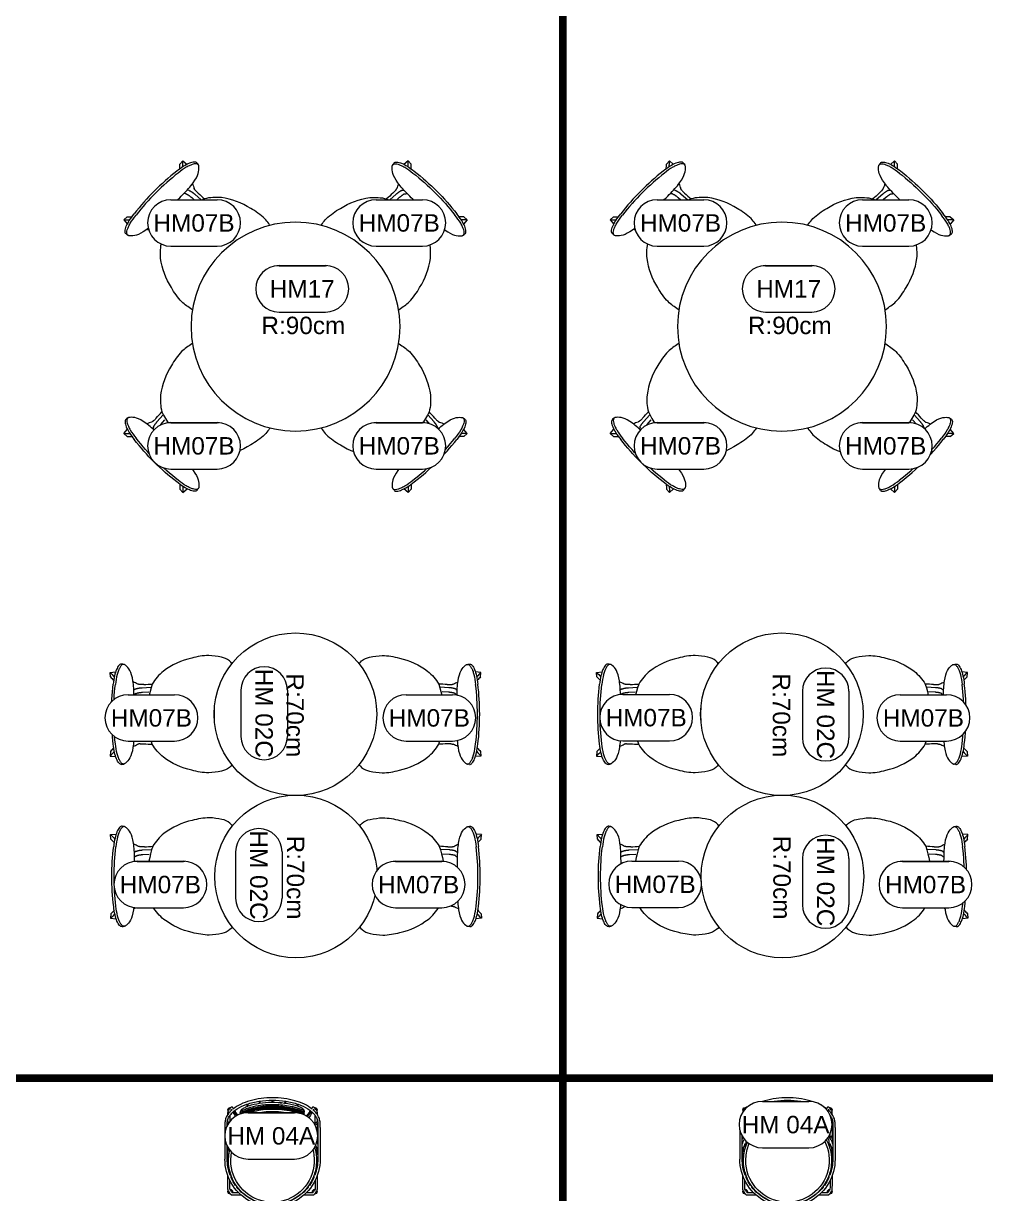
# Model space of a CAD drawing. Header units: millimetres. Extents: x 29001 to 40804, y -8833 to -5892.
# Drawn here: x 29853 to 30267, y -8087 to -7583 of the extents above; entities that cross this region are included whole.
import ezdxf
from ezdxf.enums import TextEntityAlignment as Align

# ---------------------------------------------------------------- set-up
doc = ezdxf.new("R2010")
doc.units = ezdxf.units.MM
doc.linetypes.add('DASHDOT2', pattern=[0.5, 0.25, -0.125, 0, -0.125])
doc.layers.get('0').update_dxf_attribs({"lineweight": 0})
for name, color, linetype, lineweight in [('wipeout', 254, 'Continuous', 0), ('xxx_Auto_Kaplama_Mermer Tarama', 45, 'Continuous', 0), ('xxx_Auto_SIGN_GENERAL', 51, 'Continuous', 0), ('xxx_Auto_Tefris_Tefris', 32, 'Continuous', 0), ('xxx_Auto_Yardimci_Isaret Genel', 51, 'Continuous', 0)]:
    doc.layers.add(name, color=color, linetype=linetype, lineweight=lineweight)
doc.styles.add('AUTOBAN', font='')
doc.styles.get("Standard").update_dxf_attribs({"font": 'arial.ttf'})
doc.styles.get('AUTOBAN').set_extended_font_data('Helvetica Normal Tr')

# ---------------------------------------------------------------- blocks, each defined once
blk = doc.blocks.new('THC PLAN')
at = {"linetype": 'Continuous'}
blk.add_wipeout([(1592.84, -948.22), (1593.27, -911.48), (1597.33, -907.91), (1608.94, -904.92), (1618.54, -904.84), (1628.14, -907.26), (1634.76, -910.81), (1635.32, -948.21), (1631.21, -948.78), (1626.45, -950.79), (1620.72, -953.05), (1612.25, -953.37), (1605.07, -952), (1598.78, -948.45)], dxfattribs=at).translate(0, 0, 41.86).dxf.layer = 'wipeout'
for p, q in [((1608.45, -908.12), (1608.24, -907.14)), ((1608.74, -907.06), (1608.95, -908.05)), ((1613.88, -907.71), (1613.88, -906.67)), ((1614.38, -906.67), (1614.38, -907.72)), ((1619.31, -908.07), (1619.52, -907.06)), ((1620.02, -907.14), (1619.8, -908.14)), ((1601.41, -916.6), (1597.36, -911.59)), ((1597.74, -911.27), (1601.84, -916.33)), ((1603.32, -909.32), (1602.99, -908.48)), ((1603.46, -908.31), (1603.78, -909.14)), ((1624.43, -909.27), (1624.8, -908.31)), ((1625.27, -908.48), (1624.9, -909.43)), ((1626.42, -916.33), (1630.52, -911.27)), ((1630.91, -911.59), (1626.85, -916.6)), ((1598.24, -919.78), (1594.64, -916.39)), ((1594.71, -915.76), (1598.64, -919.47)), ((1601.91, -916.95), (1601.91, -918.09)), ((1624.58, -916.77), (1624.58, -916.77)), ((1626.35, -918.09), (1626.35, -916.95)), ((1629.63, -919.47), (1633.56, -915.76)), ((1633.62, -916.39), (1630.02, -919.78)), ((1593.63, -918.47), (1593.63, -932.04)), ((1594.63, -921.55), (1596.25, -923.25)), ((1595.86, -923.57), (1594.63, -922.27)), ((1598.24, -922.22), (1598.24, -920.84)), ((1598.74, -920.17), (1598.74, -921.49)), ((1601.41, -918.52), (1601.41, -917.37)), ((1626.85, -917.37), (1626.85, -918.52)), ((1629.52, -921.49), (1629.52, -920.17)), ((1630.02, -920.84), (1630.02, -922.22)), ((1632.01, -923.25), (1633.63, -921.55)), ((1633.63, -922.27), (1632.4, -923.57)), ((1634.63, -918.47), (1634.63, -932.15)), ((1594.63, -926.8), (1594.85, -927.56)), ((1595.86, -927.42), (1595.86, -925.33)), ((1596.36, -924.11), (1596.36, -925.91)), ((1631.9, -925.91), (1631.9, -924.11)), ((1632.4, -925.33), (1632.4, -927.42)), ((1633.41, -927.56), (1633.63, -926.8)), ((1595.86, -938.96), (1595.86, -937.86)), ((1596.36, -939.36), (1596.36, -940.18)), ((1631.9, -940.18), (1631.9, -939.37)), ((1632.4, -937.86), (1632.4, -938.96)), ((1598.24, -943.45), (1598.24, -943.06)), ((1598.74, -943.78), (1598.74, -944.12)), ((1601.41, -946.92), (1601.41, -946.75)), ((1601.91, -947.19), (1601.91, -947.34)), ((1626.35, -947.34), (1626.35, -947.19)), ((1626.85, -946.75), (1626.85, -946.92)), ((1629.52, -944.12), (1629.52, -943.78)), ((1630.02, -943.06), (1630.02, -943.45)), ((1605.2, -949.48), (1605.2, -949.41)), ((1605.7, -949.67), (1605.7, -949.73)), ((1609.43, -951.07), (1609.43, -951.05)), ((1609.93, -951.17), (1609.93, -951.19)), ((1614.38, -951.64), (1614.38, -951.64)), ((1618.33, -951.19), (1618.33, -951.17)), ((1618.83, -951.05), (1618.83, -951.07)), ((1622.56, -949.73), (1622.56, -949.67)), ((1623.06, -949.41), (1623.06, -949.48))]:
    blk.add_line(p, q)
for centre, radius, start, end in [((1595.91, -910.88), 1, 90.2693, 208.0879), ((1595.9, -910.88), 0.9, 85.2765, 203.3664), ((1595.91, -910.86), 0.978, 80.4544, 90.5627), ((1564.68, -929.7), 36.95, 30.447, 31.4039), ((1600.57, -914.16), 5.21, 141.4282, 145.6715), ((297068.66, 175160.92), 343955.08, 210.7908923, 210.7919123), ((-260.29, -2019.91), 2163.75, 30.80378, 30.82388), ((1116.15, -1004.87), 493.16, 10.8161, 10.8849), ((1614.2, -948.19), 40.47, 94.8315, 95.6642), ((149344.79, -88940.49), 171954.48, 149.2075374, 149.2095778), ((3451.31, -1997.69), 2120.39, 149.17602, 149.19653), ((1663.58, -929.7), 36.94, 148.596, 149.5531), ((1627.65, -914.2), 5.27, 34.3541, 38.5485), ((1632.35, -910.86), 0.978, 89.4373, 99.5464), ((1632.36, -910.88), 0.9, 336.3666, 94.7195), ((1632.36, -910.88), 1, 331.8971, 89.7497), ((-174535.59, 977.81), 176140.55, 359.3821298, 359.3837966), ((-84176.07, 5.7), 85775.8, 359.3844292, 359.3847095), ((1614.13, -932.64), 19, 122.793, 0.0008), ((-46923.15, -394.15), 48521.73, 359.382869, 359.387008), ((1614.13, -932.64), 18, 117.59, 0.0008), ((1614.02, -932.03), 20.34, 129.2367, 140.661), ((18363.75, 9073.41), 19513.8, 210.787593, 210.792986), ((1600.81, -917.19), 0.488, 118.4283, 144.886), ((1600.74, -912.29), 0.197, 190.729, 239.4928), ((1569.61, -954.34), 52.12, 53.462, 53.476), ((1600.86, -912.87), 0.2, 190.7761, 223.5898), ((1600.85, -912.88), 0.195, 223.4279, 239.6177), ((1114.71, -1005.15), 494.62, 10.6325, 10.7011), ((1601.7, -913.75), 0.866, 189.3738, 279.2988), ((1569.48, -955.03), 51.51, 48.1472, 51.9769), ((1614.19, -932.24), 20.61, 125.0952, 127.857), ((1614.19, -932.24), 19.61, 124.3323, 128.778), ((1614.16, -932.7), 19.07, 122.7793, 129.9888), ((1604.38, -916.07), 0.807, 227.9853, 276.9377), ((1614.44, -962.53), 46.36, 81.6537, 86.4291), ((1614.13, -932.64), 18, 0.0079, 60.5484), ((1623.87, -916.4), 0.733, 260.9271, 310.9473), ((1646.83, -943.52), 34.8, 124.6874, 130.2411), ((1614.13, -932.64), 19, 0.0079, 56.645), ((1614.08, -932.23), 19.6, 51.2236, 55.021), ((1614.07, -932.24), 20.61, 52.1425, 54.1372), ((1614.25, -932.03), 20.33, 39.3378, 50.7645), ((-13877.25, 8324.46), 18049.53, 329.204559, 329.210392), ((1884.95, -986.93), 267.55, 164.1343, 164.2614), ((1627.51, -913.35), 0.198, 297.5581, 312.6002), ((1627.5, -913.35), 0.209, 312.4896, 342.9657), ((1887.01, -987.52), 269.69, 164.0082, 164.0495), ((1627.67, -912.78), 0.203, 296.7937, 344.0611), ((1648.5, -945.32), 38.43, 122.6419, 122.6613), ((1889.25, -988.16), 272.02, 163.7985, 163.9236), ((50151.07, -394.15), 48521.39, 180.612992, 180.617131), ((87404.05, 5.7), 85775.52, 180.6152905, 180.6155707), ((177763.61, 977.8), 176140.31, 180.6162034, 180.6178702), ((-412725.86, 3543.07), 414345.63, 359.3824647, 359.3831882), ((1614.25, -932.22), 20.63, 142.0473, 152.9751), ((1614.22, -932.2), 19.6, 144.5757, 155.6342), ((1614.23, -932.71), 19.13, 144.0882, 146.7268), ((1614.03, -932.05), 19.36, 130.6829, 142.1514), ((1614.23, -932.05), 19.36, 37.8462, 49.3143), ((1614.03, -932.7), 19.11, 33.256, 35.8973), ((1614.06, -932.2), 19.59, 24.3634, 35.4291), ((1614.01, -932.22), 20.64, 27.0261, 37.9514), ((415951.98, 3543.04), 414343.49, 180.6168118, 180.6175353), ((1613.96, -932.08), 20.31, 154.4617, 162.0598), ((1614.2, -932.16), 19.57, 159.5687, 178.2071), ((349183.86, -4670.25), 347609.36, 179.3822299, 179.3827779), ((1595.22, -925.69), 0.547, 141.6908, 178.2924), ((1614.15, -932.63), 19.02, 159.3031, 164.1022), ((1614.07, -932.16), 19.56, 0.343, 20.4337), ((1614.31, -932.08), 20.3, 17.9379, 25.5392), ((1633.04, -925.69), 0.547, 1.7075, 38.3186), ((-345954.87, -4670.24), 347608.63, 0.6172221, 0.6177701), ((1614.13, -932.15), 20.5, 179.7042, 0.2959), ((1614.19, -932.13), 19.56, 180.031, 200.4327), ((1614.09, -932.64), 19.04, 0.0133, 15.9291), ((1614.07, -932.13), 19.56, 339.5661, 359.9696), ((1614.1, -932.63), 19.03, 339.278, 359.9877), ((4065.95, -924.18), 2470.22, 180.397, 180.4842), ((1614.19, -932.6), 19.07, 200.7714, 215.8967), ((1614.21, -932.09), 19.59, 204.3627, 215.4282), ((1614.05, -932.09), 19.59, 324.5737, 335.6366), ((-889.11, -923.77), 2521.64, 359.51618, 359.6016), ((1632.98, -938.83), 0.515, 328.5381, 348.5813), ((1595.9, -946.08), 0.999, 180.1266, 275.5049), ((1595.9, -946.08), 0.899, 156.6331, 270.4107), ((1604.7, -940.18), 10.1, 208.4626, 218.5795), ((1595.9, -946.08), 1, 355.3101, 92.3742), ((1595.9, -946.08), 0.899, 349.4504, 89.1333), ((1598.82, -5280.97), 4334.49, 89.99144, 90.02914), ((1595.93, -946.09), 0.869, 338.6947, 349.6935), ((1595.92, -946.09), 0.974, 336.4929, 349.6812), ((1595.95, -946.08), 0.946, 349.3656, 355.317), ((1614.03, -932.25), 19.35, 217.8474, 229.3188), ((1600.71, -946.98), 0.499, 236.2994, 259.2635), ((1614.19, -932.55), 19.1, 230.0016, 241.9381), ((1614.2, -932.04), 19.63, 231.2306, 242.7134), ((1614.08, -932.55), 19.1, 296.3579, 309.977), ((1614.06, -932.04), 19.63, 297.2867, 308.7696), ((1614.12, -932.64), 19.01, 312.0405, 326.7493), ((1614.24, -932.25), 19.35, 310.6809, 322.1522), ((1629.44, -5280.93), 4334.46, 89.97086, 90.00856), ((1632.36, -946.08), 1, 87.6256, 184.6899), ((1632.31, -946.08), 0.946, 184.683, 190.6344), ((1632.34, -946.09), 0.975, 190.3184, 203.5021), ((1632.36, -946.08), 0.899, 90.8663, 190.5496), ((1623.37, -940.04), 10.34, 321.4895, 331.2152), ((1632.33, -946.09), 0.869, 190.3065, 201.3053), ((1632.36, -946.08), 0.999, 264.5046, 359.8638), ((1632.36, -946.08), 0.899, 268.6642, 23.372), ((1632.39, -946.07), 0.976, 359.5151, 27.8367), ((1614.15, -932.58), 19.06, 243.7062, 265.5193), ((1614.09, -932.25), 19.38, 244.3599, 256.088), ((1614.15, -932.06), 19.59, 257.567, 265.6333), ((1614.13, -932.27), 19.38, 270.7456, 272.5678), ((1614.12, -932.07), 19.58, 272.6119, 282.4335), ((1614.11, -932.55), 19.09, 277.8507, 284.309), ((1614.17, -932.26), 19.38, 283.91, 295.6403)]:
    blk.add_arc(centre, radius, start, end)
for points, knots in [([(1633.63, -932.15), (1633.63, -928.56), (1633.63, -923.88), (1633.63, -918.7), (1633.63, -916.97), (1633.61, -915.77), (1633.26, -914.51), (1632.34, -912.98), (1631, -911.6), (1628.69, -909.89), (1624.97, -908.2), (1619.8, -906.95), (1614.12, -906.53), (1608.48, -906.95), (1603.31, -908.19), (1599.58, -909.89), (1597.25, -911.6), (1595.91, -913), (1594.99, -914.52), (1594.66, -915.78), (1594.63, -916.95), (1594.63, -918.63), (1594.63, -921.61), (1594.63, -926.3), (1594.63, -929.94), (1594.63, -932.15)], [0, 0, 0, 0, 10.76451, 14.024069, 15.555245, 15.941019, 17.620949, 19.411439, 21.291586, 23.347652, 28.009803, 33.466332, 39.246754, 45.02672, 50.416088, 55.123917, 57.239292, 59.076888, 60.892815, 62.543481, 62.92004, 64.407062, 67.565743, 71.876191, 78.483634, 78.483634, 78.483634, 78.483634]), ([(1597.08, -910.51), (1598.11, -909.7), (1600.5, -908.28), (1604.62, -906.79), (1609.26, -905.87), (1614.15, -905.57), (1619.06, -905.88), (1623.7, -906.8), (1627.81, -908.3), (1630.18, -909.72), (1631.18, -910.51)], [0, 0, 0, 0, 3.921864, 8.309993, 13.091815, 18.083368, 22.974007, 27.823927, 32.224374, 36.05482, 36.05482, 36.05482, 36.05482]), ([(1593.63, -918.47), (1593.64, -917.81), (1593.61, -916.97), (1593.68, -915.56), (1594.07, -914.15), (1595.1, -912.36), (1596.16, -911.3), (1596.75, -910.79)], [0, 0, 0, 0, 1.986445, 2.527254, 4.232645, 6.326212, 8.682617, 8.682617, 8.682617, 8.682617]), ([(1594.81, -912.94), (1594.81, -912.65), (1594.82, -912.32), (1594.82, -911.87), (1594.96, -911.42), (1595.34, -910.77), (1595.82, -910.12), (1596.28, -909.69), (1596.71, -909.62), (1596.98, -909.79), (1597.14, -910.05), (1597.24, -910.22), (1597.31, -910.34)], [0, 0, 0, 0, 0.880915, 0.993849, 1.346591, 2.269542, 3.256294, 3.760106, 4.149937, 4.470063, 4.670286, 5.067906, 5.067906, 5.067906, 5.067906]), ([(1600.42, -911.64), (1600.41, -911.53), (1600.42, -911.3), (1600.58, -910.84), (1601.09, -910.3), (1602.06, -909.76), (1602.84, -909.45), (1603.31, -909.29)], [0, 0, 0, 0, 0.338025, 0.68305, 1.454174, 2.518494, 3.984482, 3.984482, 3.984482, 3.984482]), ([(1628.03, -912.26), (1628.06, -912.17), (1628, -911.96), (1627.76, -911.68), (1627.37, -911.36), (1626.56, -910.87), (1625.22, -910.28), (1622.71, -909.45), (1619.97, -908.89), (1617.13, -908.57), (1614.75, -908.46), (1610.9, -908.53), (1607.33, -908.98), (1604.5, -909.66), (1603.23, -910.04), (1602.2, -910.4), (1601.29, -910.84), (1600.81, -911.14), (1600.5, -911.44), (1600.42, -911.66), (1600.44, -911.75)], [0, 0, 0, 0, 0.278376, 0.622174, 1.101377, 1.776557, 3.467846, 5.471554, 9.70769, 11.850074, 14.034591, 16.85395, 23.401701, 24.800898, 25.582134, 27.367063, 28.053406, 28.640071, 29.045823, 29.318055, 29.318055, 29.318055, 29.318055]), ([(1627.86, -912.83), (1627.89, -912.74), (1627.84, -912.53), (1627.6, -912.25), (1627.22, -911.94), (1626.42, -911.45), (1625.11, -910.86), (1622.65, -910.04), (1619.24, -909.34), (1615.52, -909.04), (1610.96, -909.13), (1607.51, -909.54), (1604.63, -910.24), (1603.35, -910.61), (1602.21, -911.02), (1601.33, -911.46), (1600.89, -911.75), (1600.61, -912.02), (1600.53, -912.24), (1600.55, -912.33)], [0, 0, 0, 0, 0.277702, 0.618512, 1.091914, 1.757706, 3.423591, 5.396429, 9.506247, 13.871508, 16.559288, 23.186824, 24.264895, 25.436055, 27.176987, 27.899431, 28.370671, 28.773552, 29.045239, 29.045239, 29.045239, 29.045239]), ([(1627.76, -913.21), (1627.78, -913.12), (1627.73, -912.91), (1627.49, -912.63), (1627.12, -912.32), (1626.33, -911.83), (1625.03, -911.25), (1622.6, -910.44), (1619.21, -909.73), (1615.51, -909.43), (1610.97, -909.52), (1607.54, -909.94), (1604.67, -910.63), (1603.4, -911), (1602.27, -911.41), (1601.4, -911.85), (1600.96, -912.14), (1600.69, -912.41), (1600.6, -912.63), (1600.62, -912.72)], [0, 0, 0, 0, 0.276857, 0.615332, 1.083989, 1.743361, 3.392434, 5.344886, 9.417286, 13.762083, 16.446861, 23.042581, 24.113255, 25.276096, 27.004477, 27.721281, 28.188925, 28.589676, 28.860721, 28.860721, 28.860721, 28.860721]), ([(1600.61, -912.61), (1600.62, -912.51), (1600.7, -912.29), (1600.98, -912), (1601.41, -911.7), (1602.26, -911.26), (1603.66, -910.73), (1606.94, -909.86), (1610.8, -909.36), (1614.59, -909.27), (1617.1, -909.39), (1619.47, -909.65), (1621.63, -910.06), (1623.56, -910.59), (1625.09, -911.11), (1626.36, -911.69), (1627.12, -912.18), (1627.5, -912.49), (1627.73, -912.81), (1627.78, -913.03), (1627.77, -913.12)], [0, 0, 0, 0, 0.299857, 0.688409, 1.212511, 1.856299, 3.561617, 5.708866, 12.030256, 15.183819, 17.082644, 19.555489, 22.346767, 23.656596, 25.571171, 27.191727, 27.809975, 28.30105, 28.668251, 28.958914, 28.958914, 28.958914, 28.958914]), ([(1627.7, -913.4), (1627.73, -913.31), (1627.67, -913.1), (1627.44, -912.82), (1627.07, -912.51), (1626.28, -912.03), (1624.99, -911.44), (1622.58, -910.63), (1619.2, -909.93), (1615.51, -909.63), (1610.98, -909.72), (1607.55, -910.13), (1604.69, -910.83), (1603.43, -911.19), (1602.3, -911.61), (1601.44, -912.04), (1601, -912.34), (1600.72, -912.6), (1600.64, -912.82), (1600.66, -912.91)], [0, 0, 0, 0, 0.276638, 0.614131, 1.080881, 1.737163, 3.377868, 5.320178, 9.373954, 13.708549, 16.391827, 22.971683, 24.038674, 25.197375, 26.919507, 27.633832, 28.100026, 28.499849, 28.770724, 28.770724, 28.770724, 28.770724]), ([(1627.59, -913.79), (1627.62, -913.69), (1627.57, -913.49), (1627.34, -913.21), (1626.96, -912.9), (1626.19, -912.41), (1624.91, -911.83), (1622.52, -911.02), (1619.17, -910.33), (1615.5, -910.03), (1610.99, -910.12), (1607.57, -910.53), (1604.73, -911.22), (1603.48, -911.59), (1602.36, -912), (1601.5, -912.43), (1601.07, -912.73), (1600.79, -912.99), (1600.71, -913.21), (1600.73, -913.3)], [0, 0, 0, 0, 0.276621, 0.612525, 1.076377, 1.726712, 3.35076, 5.272889, 9.289591, 13.603837, 16.284117, 22.83233, 23.891984, 25.042448, 26.752132, 27.462175, 27.926158, 28.324409, 28.59525, 28.59525, 28.59525, 28.59525]), ([(1600.72, -913.2), (1600.73, -913.1), (1600.8, -912.88), (1601.07, -912.59), (1601.5, -912.29), (1602.36, -911.84), (1603.75, -911.32), (1606.44, -910.6), (1610.22, -910.01), (1614.8, -909.81), (1619.22, -910.15), (1622.61, -910.88), (1625, -911.69), (1626.23, -912.27), (1626.97, -912.75), (1627.34, -913.07), (1627.57, -913.38), (1627.62, -913.6), (1627.61, -913.7)], [0, 0, 0, 0, 0.298109, 0.672222, 1.181866, 1.847501, 3.58322, 5.631914, 10.203243, 15.02391, 19.387936, 23.475016, 25.395043, 26.937474, 27.549506, 28.042589, 28.40077, 28.694057, 28.694057, 28.694057, 28.694057]), ([(1600.84, -913.89), (1600.82, -913.79), (1600.9, -913.59), (1601.16, -913.33), (1601.56, -913.04), (1602.39, -912.61), (1603.79, -912.08), (1606.47, -911.36), (1610.26, -910.77), (1614.78, -910.57), (1619.11, -910.91), (1622.4, -911.61), (1624.74, -912.39), (1625.96, -912.95), (1626.75, -913.43), (1627.14, -913.74), (1627.4, -914.05), (1627.46, -914.27), (1627.43, -914.36)], [0, 0, 0, 0, 0.278877, 0.621533, 1.095914, 1.760487, 3.415037, 5.578987, 10.091194, 14.876802, 19.142059, 23.109684, 24.91948, 26.554393, 27.129029, 27.676229, 28.060521, 28.328174, 28.328174, 28.328174, 28.328174]), ([(1601.84, -914.6), (1601.82, -914.51), (1601.9, -914.33), (1602.14, -914.09), (1602.51, -913.83), (1603.28, -913.43), (1604.57, -912.96), (1607.05, -912.31), (1610.53, -911.78), (1614.71, -911.6), (1618.72, -911.89), (1621.76, -912.52), (1623.93, -913.22), (1625.2, -913.79), (1626.02, -914.3), (1626.38, -914.72), (1626.43, -914.92), (1626.41, -915)], [0, 0, 0, 0, 0.259541, 0.576073, 1.010427, 1.622498, 3.14659, 5.139082, 9.305189, 13.701852, 17.654608, 21.343981, 22.998248, 24.493832, 25.517481, 25.87179, 26.120974, 26.120974, 26.120974, 26.120974]), ([(1603.78, -909.14), (1604.58, -908.89), (1606.28, -908.46), (1609.88, -907.87), (1614.41, -907.58), (1619.64, -907.99), (1622.9, -908.75), (1624.43, -909.27)], [0, 0, 0, 0, 2.511515, 5.247937, 10.953451, 16.085332, 20.943932, 20.943932, 20.943932, 20.943932]), ([(1624.9, -909.43), (1625.17, -909.54), (1625.68, -909.74), (1626.56, -910.16), (1627.39, -910.65), (1628.03, -911.37), (1628.11, -911.93), (1628.05, -912.17)], [0, 0, 0, 0, 0.854425, 1.667052, 2.902407, 3.750177, 4.494991, 4.494991, 4.494991, 4.494991]), ([(1630.95, -910.34), (1631.02, -910.22), (1631.12, -910.05), (1631.28, -909.79), (1631.56, -909.62), (1631.98, -909.69), (1632.44, -910.12), (1632.91, -910.76), (1633.3, -911.42), (1633.44, -911.87), (1633.45, -912.32), (1633.45, -912.65), (1633.45, -912.94)], [0, 0, 0, 0, 0.397513, 0.599592, 0.923848, 1.307284, 1.812926, 2.777218, 3.722785, 4.073147, 4.186061, 5.067708, 5.067708, 5.067708, 5.067708]), ([(1631.51, -910.79), (1631.81, -911.04), (1632.36, -911.56), (1633.34, -912.68), (1634.19, -914.12), (1634.58, -915.55), (1634.65, -916.97), (1634.62, -917.81), (1634.63, -918.47)], [0, 0, 0, 0, 1.165515, 2.298684, 4.425887, 6.153316, 6.688381, 8.682163, 8.682163, 8.682163, 8.682163]), ([(1626.41, -915), (1625.97, -915.32), (1625.33, -915.81), (1624.51, -916.47), (1624.07, -916.85), (1623.82, -917.06), (1623.77, -917.11), (1623.75, -917.11), (1623.73, -917.11), (1623.7, -917.1), (1623.3, -917.02), (1622.73, -916.91), (1622.01, -916.79), (1621.33, -916.68), (1620.45, -916.56), (1618.84, -916.36), (1617, -916.22), (1612.19, -916.09), (1608.12, -916.35), (1604.64, -916.84), (1604.47, -916.86), (1604.37, -916.78), (1603.9, -916.34), (1603.27, -915.79), (1602.48, -915.12), (1602.09, -914.8), (1601.84, -914.6)], [0, 0, 0, 0, 1.638122, 2.407606, 3.164681, 3.377744, 3.380052, 3.389163, 3.423595, 3.452493, 3.460983, 4.66918, 5.166854, 5.667294, 6.73481, 7.820974, 10.55463, 12.251255, 22.267831, 22.760393, 22.783016, 22.786224, 23.134341, 24.725115, 25.26913, 26.243946, 26.243946, 26.243946, 26.243946]), ([(1626.41, -915), (1626.47, -915.02), (1626.57, -915.03), (1626.79, -915.02), (1627.16, -914.87), (1627.37, -914.58), (1627.43, -914.36)], [0, 0, 0, 0, 0.167666, 0.321649, 0.644728, 1.334715, 1.334715, 1.334715, 1.334715]), ([(1596.5, -947.47), (1596.39, -947.45), (1596.22, -947.34), (1596, -947.09), (1595.62, -946.6), (1595.25, -946.03), (1594.94, -945.49), (1594.82, -945.21), (1594.82, -944.88), (1594.8, -942.8), (1594.79, -940.79), (1594.77, -938.93)], [0, 0, 0, 0, 0.34068, 0.599078, 0.989648, 2.195656, 2.619669, 2.869219, 3.117296, 3.578898, 9.1396, 9.1396, 9.1396, 9.1396]), ([(1633.49, -938.93), (1633.48, -940.94), (1633.46, -943.01), (1633.45, -945.09), (1633.43, -945.26), (1633.32, -945.49), (1633.01, -946.03), (1632.64, -946.6), (1632.26, -947.09), (1632.05, -947.34), (1631.87, -947.45), (1631.76, -947.47)], [0, 0, 0, 0, 6.022079, 6.190929, 6.26967, 6.514877, 6.943839, 8.152033, 8.537297, 8.799681, 9.139602, 9.139602, 9.139602, 9.139602]), ([(1600.52, -947.48), (1599.22, -947.48), (1597.88, -947.48), (1596.54, -947.48), (1596.5, -947.47)], [0, 0, 0, 0, 3.901896, 4.019045, 4.019045, 4.019045, 4.019045]), ([(1631.76, -947.47), (1631.72, -947.48), (1630.38, -947.48), (1629.04, -947.48), (1627.74, -947.48)], [0, 0, 0, 0, 0.118356, 4.019062, 4.019062, 4.019062, 4.019062])]:
    blk.add_open_spline(points, degree=3, knots=knots)
blk = doc.blocks.new('wıng 01')
blk.add_wipeout([(-40.12, 0.99), (-40.12, 1.98), (-40.01, 6.69), (-39.78, 11.39), (-38.74, 17.8), (-36.81, 21.6), (-33.94, 23.97), (-29.41, 25.03), (-25.94, 25.27), (-22.96, 24.94), (-19.31, 24.16), (-12.23, 21.67), (-8.87, 19.74), (-5.37, 16.93), (-3.75, 15.06), (-2.36, 12.98), (3.88, 12.96), (4.9, 13.44), (5.91, 13.94), (6.28, 15.95), (7.03, 18.21), (8.45, 20.42), (9.89, 21.46), (11.17, 21.6), (12.13, 20.92), (13.47, 18.18), (15.84, 18.01), (15.69, 16.05), (14.29, 14.58), (14.51, 12.92), (14.89, 9.22), (15.1, 6.35), (15.21, 4.05), (15.28, -0.11), (15.25, -3), (15.15, -5.39), (14.85, -9.7), (14.51, -12.92), (14.29, -14.58), (15.69, -16.05), (15.84, -18.01), (13.47, -18.18), (13.24, -18.84), (12.84, -19.76), (12.33, -20.65), (11.63, -21.39), (11.11, -21.61), (9.89, -21.46), (8.34, -20.3), (7.45, -19.05), (6.93, -17.97), (6.36, -16.24), (6.1, -15.09), (5.91, -13.94), (4.2, -13.11), (3.4, -12.83), (2.39, -12.76), (-2.36, -12.98), (-2.66, -13.47), (-4.14, -15.54), (-6.34, -17.84), (-10.22, -20.56), (-12.7, -21.88), (-18.09, -23.84), (-25.91, -25.25), (-32.12, -24.56), (-33.94, -23.95), (-37.24, -21.01), (-38.18, -19.36), (-38.82, -17.46), (-39.42, -14.6), (-39.84, -10.45), (-40.12, -1.96), (-40.12, 0.99), (-40.11, 2.9), (-40.01, 6.69), (-39.96, 8.09), (-39.91, 9.17), (-39.91, 9.17), (-39.84, 10.46)]).dxf.layer = 'wipeout'
at = {"layer": 'xxx_Auto_Tefris_Tefris'}
for p, q in [((15.84, 18.01), (13.47, 18.18)), ((15.69, 16.05), (15.84, 18.01)), ((2.04, 11.42), (-1.68, 11.68)), ((1.9, 9.45), (-0.84, 9.65)), ((1.9, -9.45), (-0.84, -9.65)), ((2.04, -11.42), (-1.68, -11.68)), ((15.84, -18.01), (13.47, -18.18)), ((15.69, -16.05), (15.84, -18.01))]:
    blk.add_line(p, q, dxfattribs=at)
at = {"layer": 'xxx_Auto_Tefris_Tefris', "flags": 128}
for points in [[(-40.13, 0), (-40.12, 1.98, -0.01371), (-39.78, 11.39, -0.049344), (-38.74, 17.8, -0.150356), (-35.54, 22.91, -0.130615), (-32.12, 24.58, -0.0306), (-26.68, 25.31, -0.055771), (-19.31, 24.16, -0.107535), (-7.11, 18.5, -0.093156), (-2.36, 12.98, -0.080348), (0, 0.01, -0.080348)], [(-40.13, 0.02), (-40.12, -1.96, 0.01371), (-39.78, -11.38, 0.049344), (-38.74, -17.78, 0.150356), (-35.54, -22.9, 0.130615), (-32.12, -24.56, 0.0306), (-26.68, -25.29, 0.055771), (-19.31, -24.14, 0.107535), (-7.11, -18.48, 0.093156), (-2.36, -12.97, 0.080348), (0, 0.01, 0.080348)]]:
    blk.add_lwpolyline(points, format="xyb", dxfattribs=at)
at = {"layer": 'xxx_Auto_Tefris_Tefris'}
for centre, radius, start, end in [((32.44, 0.66), 24.02, 133.7252, 140.0659), ((32.94, -1.94), 24.92, 133.7931, 138.4714), ((2.09, 26.27), 13.52, 266.6877, 273.0463), ((-29.21, 84.05), 78.41, 294.9616, 296.6092), ((-90.37, 0.12), 104.69, 359.9361, 6.9687), ((-90.84, 0.11), 106.13, 359.9391, 6.9294), ((-90.37, -0.12), 104.69, 353.0313, 0.0638), ((-90.84, -0.11), 106.13, 353.0706, 0.0609), ((2.09, -25.94), 13.18, 86.4557, 93.3668), ((-29.21, -84.05), 78.41, 63.3908, 65.0384), ((32.94, 1.94), 24.92, 221.5286, 226.2069), ((32.44, -0.66), 24.02, 219.9341, 226.2748)]:
    blk.add_arc(centre, radius, start, end, dxfattribs=at)
for points, knots in [([(5.53, 0), (5.53, 2.62), (5.5, 5.14), (5.57, 10.17), (5.68, 12.43), (6.57, 18.26), (7.86, 19.97), (9.04, 20.99)], [-30.924593, -30.924593, -30.924593, -30.924593, -23.146046, -23.146046, -15.475307, -15.475307, 0, 0, 0, 0]), ([(9.04, 20.99), (9.17, 21.1), (9.39, 21.28), (9.74, 21.45), (10.08, 21.49), (10.55, 21.38), (11.14, 20.89), (11.75, 19.96), (12.34, 18.64), (13.08, 16.26), (13.37, 14.25), (13.55, 12.82)], [0, 0, 0, 0, 0.485183, 0.859706, 1.159692, 1.481517, 2.268611, 3.422819, 4.81791, 6.58255, 10.895845, 10.895845, 10.895845, 10.895845]), ([(10.84, 21.61), (11.03, 21.64), (11.47, 21.55), (12.07, 21.04), (12.63, 20.23), (13.34, 18.73), (14.05, 16.27), (14.36, 14.13), (14.51, 12.92)], [0, 0, 0, 0, 0.573518, 1.294158, 2.312461, 3.504345, 6.28637, 9.963364, 9.963364, 9.963364, 9.963364]), ([(5.53, 0), (5.53, -2.62), (5.5, -5.14), (5.57, -10.17), (5.68, -12.43), (6.57, -18.26), (7.86, -19.97), (9.04, -20.99)], [-30.924593, -30.924593, -30.924593, -30.924593, -23.146046, -23.146046, -15.475307, -15.475307, 0, 0, 0, 0]), ([(9.04, -20.99), (9.17, -21.1), (9.39, -21.28), (9.74, -21.45), (10.08, -21.49), (10.55, -21.38), (11.14, -20.89), (11.75, -19.96), (12.34, -18.64), (13.08, -16.26), (13.37, -14.25), (13.55, -12.82)], [0, 0, 0, 0, 0.485183, 0.859706, 1.159692, 1.481517, 2.268611, 3.422819, 4.81791, 6.58255, 10.895845, 10.895845, 10.895845, 10.895845]), ([(10.84, -21.61), (11.03, -21.64), (11.47, -21.55), (12.07, -21.04), (12.63, -20.23), (13.34, -18.73), (14.05, -16.27), (14.36, -14.13), (14.51, -12.92)], [0, 0, 0, 0, 0.573518, 1.294158, 2.312461, 3.504345, 6.28637, 9.963364, 9.963364, 9.963364, 9.963364])]:
    blk.add_open_spline(points, degree=3, knots=knots, dxfattribs=at)
for points in [[(9.89, 21.46), (10.2, 21.51), (10.52, 21.56), (10.83, 21.61)], [(1.31, 12.78), (0.09, 12.84), (-1.14, 12.91), (-2.36, 12.98)], [(4.85, 10.85), (5.11, 10.69), (5.36, 10.53), (5.61, 10.37)], [(4.71, 8.89), (4.99, 8.71), (5.28, 8.54), (5.55, 8.36)], [(4.71, -8.89), (4.99, -8.71), (5.28, -8.54), (5.55, -8.36)], [(1.31, -12.78), (0.09, -12.84), (-1.14, -12.91), (-2.36, -12.98)], [(4.85, -10.85), (5.11, -10.69), (5.36, -10.53), (5.61, -10.37)], [(10.83, -21.61), (10.52, -21.56), (10.2, -21.51), (9.89, -21.46)]]:
    blk.add_open_spline(points, degree=3, dxfattribs=at)
for points, weights in [([(4.85, 10.85), (4.18, 11.26), (2.04, 11.42)], [1, 0.813618373674, 1]), ([(2.81, 12.77), (3.58, 12.82), (3.88, 12.96)], [0.918584717275, 0.913081709419, 1]), ([(4.71, 8.89), (4.04, 9.3), (1.9, 9.45)], [1, 0.813578059953, 1]), ([(4.71, -8.89), (4.04, -9.3), (1.9, -9.45)], [1, 0.813578059958, 1]), ([(4.85, -10.85), (4.18, -11.26), (2.04, -11.42)], [1, 0.81361837367, 1]), ([(2.9, -12.78), (3.6, -12.83), (3.88, -12.96)], [0.918257053674, 0.918257053674, 1])]:
    blk.add_rational_spline(points, weights, degree=2, dxfattribs=at)
blk = doc.blocks.new('msasa')
blk.add_wipeout([(5.09, 124.12), (12.02, 123.66), (17, 122.45), (23.04, 119.85), (29.4, 115.39), (33.18, 111.49), (36.89, 106.05), (39.68, 99.52), (41.01, 93.24), (41.2, 87.32), (40.07, 80.14), (36.97, 72.37), (34.17, 68.03), (31.22, 64.62), (25.26, 59.75), (20.23, 57.05), (16.32, 55.62), (11.79, 54.58), (8.45, 54.21), (3.44, 54.26), (-0.3, 54.76), (-3.63, 55.57), (-7.17, 56.82), (-10.96, 58.66), (-14.68, 61.09), (-17.75, 63.67), (-21.18, 67.41), (-23.79, 71.18), (-25.64, 74.72), (-27.08, 78.47), (-28.25, 83.21), (-28.75, 88.83), (-28.17, 95.49), (-27.41, 98.75), (-25.85, 103.1), (-24, 106.76), (-20.72, 111.46), (-16.72, 115.55), (-12.55, 118.67), (-6.08, 121.9), (-0.58, 123.47), (2.73, 123.97)]).dxf.layer = 'wipeout'
at = {"layer": 'xxx_Auto_Tefris_Tefris'}
blk.add_circle((6.25, 89.14), 35, dxfattribs=at)
at = {"color": 251, "lineweight": 0, "true_color": 0x636466}
blk.add_text('R:70cm', height=7.5, dxfattribs=at).set_placement((-11.32, 85.21))
blk = doc.blocks.new('90lık yuvarlak masa')
at = {"layer": 'xxx_Auto_Tefris_Tefris'}
blk.add_circle((1587.64, 1033.01), 45, dxfattribs=at)
blk = doc.blocks.new('MOBİLYALAR')
at = {"rotation": 135}
for p in [(775.09, -1344.08), (984.59, -1344.08)]:
    blk.add_blockref('wıng 01', p, dxfattribs=at)
at = {"xscale": -0.9999999999999998, "rotation": 225}
for p in [(875.16, -1344.08), (1084.66, -1344.08)]:
    blk.add_blockref('wıng 01', p, dxfattribs=at)
at = {"xscale": -1}
for p in [(761.1, -1558.52), (970.6, -1558.52), (761.33, -1628.41), (970.84, -1628.41)]:
    blk.add_blockref('wıng 01', p, dxfattribs=at)
for p in [(889.15, -1558.52), (1098.65, -1558.52), (889.38, -1628.41), (1098.88, -1628.41)]:
    blk.add_blockref('wıng 01', p)
at = {"layer": 'xxx_Auto_Tefris_Tefris', "xscale": -1}
for p in [(2429.35, -818.07, -41.86), (2651.13, -818.07, -41.86)]:
    blk.add_blockref('THC PLAN', p, dxfattribs=at)
at = {"xscale": -1, "rotation": 45.00000000000001}
for p in [(775.09, -1439.12), (984.59, -1439.12)]:
    blk.add_blockref('wıng 01', p, dxfattribs=at)
at = {"rotation": 315}
for p in [(875.16, -1439.12), (1084.66, -1439.12)]:
    blk.add_blockref('wıng 01', p, dxfattribs=at)
at = {"color": 240, "lineweight": 0, "true_color": 0xed1f24, "rotation": 270}
for p in [(735.96, -1552.28), (945.46, -1552.28)]:
    blk.add_blockref('msasa', p, dxfattribs=at)
for p in [(736.19, -1622.18), (945.69, -1622.18)]:
    blk.add_blockref('msasa', p, dxfattribs=at)
at = {"layer": 'xxx_Auto_Tefris_Tefris', "xscale": -1}
blk.add_blockref('90lık yuvarlak masa', (2622.27, -2424.61), dxfattribs=at)
blk.add_wipeout([(870.18, -1390.13), (869.59, -1399.07), (868.03, -1405.49), (864.68, -1413.27), (858.93, -1421.47), (853.9, -1426.35), (846.89, -1431.13), (838.46, -1434.72), (830.38, -1436.44), (822.75, -1436.69), (813.49, -1435.23), (803.48, -1431.23), (797.88, -1427.62), (793.48, -1423.82), (787.21, -1416.13), (783.73, -1409.65), (781.88, -1404.62), (780.54, -1398.77), (780.06, -1394.47), (780.12, -1388), (780.77, -1383.19), (781.81, -1378.89), (783.42, -1374.33), (785.8, -1369.45), (788.93, -1364.65), (792.25, -1360.69), (797.07, -1356.26), (801.93, -1352.91), (806.5, -1350.52), (811.33, -1348.66), (817.45, -1347.16), (824.69, -1346.51), (833.27, -1347.26), (837.47, -1348.24), (843.08, -1350.25), (847.8, -1352.64), (853.86, -1356.87), (859.13, -1362.01), (863.15, -1367.4), (867.32, -1375.74), (869.34, -1382.83), (869.98, -1387.1)]).dxf.layer = 'wipeout'
blk.add_blockref('90lık yuvarlak masa', (2412.77, -2424.61), dxfattribs=at)
at = {"color": 251, "lineweight": 0, "true_color": 0x636466}
blk.add_text('R:90cm', height=7.5, dxfattribs=at).set_placement((810.45, -1394.82))
blk.add_wipeout([(1079.69, -1390.13), (1079.09, -1399.07), (1077.53, -1405.49), (1074.18, -1413.27), (1068.43, -1421.47), (1063.4, -1426.35), (1056.39, -1431.13), (1047.97, -1434.72), (1039.88, -1436.44), (1032.25, -1436.69), (1022.99, -1435.23), (1012.98, -1431.23), (1007.38, -1427.62), (1002.98, -1423.82), (996.71, -1416.13), (993.23, -1409.65), (991.38, -1404.62), (990.04, -1398.77), (989.56, -1394.47), (989.62, -1388), (990.27, -1383.19), (991.31, -1378.89), (992.92, -1374.33), (995.3, -1369.45), (998.43, -1364.65), (1001.76, -1360.69), (1006.57, -1356.26), (1011.44, -1352.91), (1016, -1350.52), (1020.83, -1348.66), (1026.95, -1347.16), (1034.19, -1346.51), (1042.77, -1347.26), (1046.97, -1348.24), (1052.59, -1350.25), (1057.3, -1352.64), (1063.36, -1356.87), (1068.63, -1362.01), (1072.65, -1367.4), (1076.82, -1375.74), (1078.85, -1382.83), (1079.48, -1387.1)]).dxf.layer = 'wipeout'
at = {"layer": 'xxx_Auto_Tefris_Tefris', "xscale": -1}
blk.add_blockref('90lık yuvarlak masa', (2622.27, -2424.61), dxfattribs=at)
at = {"color": 251, "lineweight": 0, "true_color": 0x636466}
blk.add_text('R:90cm', height=7.5, dxfattribs=at).set_placement((1019.96, -1394.82))
blk = doc.blocks.new('_TagSlot')
at = {"color": 0, "linetype": 'ByBlock', "lineweight": -2, "transparency": 16777216}
for p, q in [((-4, 4), (4, 4)), ((-4, -4), (4, -4))]:
    blk.add_line(p, q, dxfattribs=at)
for centre, start, end in [((-4, 0), 90, 270), ((4, 0), 270, 90)]:
    blk.add_arc(centre, 4, start, end, dxfattribs=at)
at = {"layer": 'xxx_Auto_Kaplama_Mermer Tarama', "color": 0, "transparency": 16777216, "style": 'AUTOBAN'}
blk.add_attdef('TAGNUMBER', text='', height=3, dxfattribs=at).set_placement((0, -1.5), align=Align.CENTER)
blk = doc.blocks.new('key planxx')
at = {"layer": 'xxx_Auto_Yardimci_Isaret Genel', "xscale": 2.5, "yscale": 2.5, "zscale": 2.5, "rotation": 270}
for p in [(-666.66, -914.67, -19.85), (-424.82, -915.21, -19.85), (-668.94, -984.35, -9.93), (-424.82, -987.23, -19.85)]:
    blk.add_blockref('_TagSlot', p, dxfattribs=at).add_auto_attribs({'TAGNUMBER': 'HM 02C'})
for points in [[(-725.4, -906.73), (-705.4, -906.73), (-701.57, -907.49), (-698.55, -909.44), (-696.66, -911.86), (-695.7, -914.29), (-695.4, -916.73), (-696, -920.16), (-697.91, -923.35), (-699.26, -924.62), (-702.04, -926.15), (-705.4, -926.73), (-727.02, -926.59), (-729.39, -925.89), (-732.16, -924.09), (-733.35, -922.79), (-735.22, -918.61), (-735.2, -914.73), (-733.89, -911.45), (-732.03, -909.24), (-728.33, -907.17)], [(-605.7, -906.73), (-585.7, -906.73), (-581.86, -907.49), (-578.85, -909.44), (-576.96, -911.86), (-576, -914.29), (-575.7, -916.73), (-576.3, -920.16), (-578.21, -923.35), (-579.56, -924.62), (-582.34, -926.15), (-585.7, -926.73), (-607.32, -926.59), (-609.69, -925.89), (-612.46, -924.09), (-613.64, -922.79), (-615.52, -918.61), (-615.49, -914.73), (-614.19, -911.45), (-612.33, -909.24), (-608.63, -907.17)], [(-512.31, -906.6), (-492.31, -906.6), (-488.48, -907.37), (-485.47, -909.32), (-483.58, -911.74), (-482.62, -914.17), (-482.31, -916.6), (-482.92, -920.04), (-484.83, -923.23), (-486.18, -924.5), (-488.96, -926.02), (-492.31, -926.6), (-513.94, -926.47), (-516.31, -925.77), (-519.08, -923.97), (-520.26, -922.67), (-522.13, -918.49), (-522.11, -914.61), (-520.81, -911.33), (-518.95, -909.12), (-515.25, -907.04)], [(-392.92, -906.73), (-372.92, -906.73), (-369.08, -907.49), (-366.07, -909.44), (-364.18, -911.86), (-363.22, -914.29), (-362.92, -916.73), (-363.52, -920.16), (-365.43, -923.35), (-366.78, -924.62), (-369.56, -926.15), (-372.92, -926.73), (-394.54, -926.59), (-396.91, -925.89), (-399.68, -924.09), (-400.86, -922.79), (-402.74, -918.61), (-402.71, -914.73), (-401.41, -911.45), (-399.55, -909.24), (-395.85, -907.17)], [(-721.53, -978.49), (-701.53, -978.49), (-697.7, -979.26), (-694.68, -981.21), (-692.79, -983.63), (-691.83, -986.06), (-691.53, -988.49), (-692.14, -991.93), (-694.04, -995.12), (-695.4, -996.39), (-698.17, -997.91), (-701.53, -998.49), (-723.16, -998.36), (-725.53, -997.66), (-728.29, -995.86), (-729.48, -994.56), (-731.35, -990.38), (-731.33, -986.5), (-730.03, -983.22), (-728.16, -981.01), (-724.47, -978.93)], [(-610.31, -978.49), (-590.31, -978.49), (-586.48, -979.26), (-583.46, -981.21), (-581.57, -983.63), (-580.61, -986.06), (-580.31, -988.49), (-580.92, -991.93), (-582.82, -995.12), (-584.17, -996.39), (-586.95, -997.91), (-590.31, -998.49), (-611.94, -998.36), (-614.3, -997.66), (-617.07, -995.86), (-618.26, -994.56), (-620.13, -990.38), (-620.11, -986.5), (-618.8, -983.22), (-616.94, -981.01), (-613.24, -978.93)], [(-508.45, -978.37), (-488.45, -978.37), (-484.62, -979.13), (-481.6, -981.09), (-479.71, -983.5), (-478.75, -985.94), (-478.45, -988.37), (-479.05, -991.8), (-480.96, -995), (-482.31, -996.27), (-485.09, -997.79), (-488.45, -998.37), (-510.08, -998.24), (-512.44, -997.54), (-515.21, -995.74), (-516.4, -994.44), (-518.27, -990.26), (-518.25, -986.38), (-516.94, -983.1), (-515.08, -980.89), (-511.38, -978.81)], [(-391.99, -978.49), (-371.99, -978.49), (-368.16, -979.26), (-365.14, -981.21), (-363.26, -983.63), (-362.29, -986.06), (-361.99, -988.49), (-362.6, -991.93), (-364.5, -995.12), (-365.86, -996.39), (-368.64, -997.91), (-371.99, -998.49), (-393.62, -998.36), (-395.99, -997.66), (-398.75, -995.86), (-399.94, -994.56), (-401.81, -990.38), (-401.79, -986.5), (-400.49, -983.22), (-398.63, -981.01), (-394.93, -978.93)], [(-452.27, -1081.88), (-432.27, -1081.88), (-428.44, -1082.65), (-425.42, -1084.6), (-423.53, -1087.02), (-422.57, -1089.45), (-422.27, -1091.88), (-422.87, -1095.32), (-424.78, -1098.51), (-426.13, -1099.78), (-428.91, -1101.3), (-432.27, -1101.88), (-453.89, -1101.75), (-456.26, -1101.05), (-459.03, -1099.25), (-460.22, -1097.95), (-462.09, -1093.77), (-462.07, -1089.89), (-460.76, -1086.61), (-458.9, -1084.4), (-455.2, -1082.33)], [(-673.78, -1086.73), (-653.78, -1086.73), (-649.94, -1087.49), (-646.93, -1089.44), (-645.04, -1091.86), (-644.08, -1094.3), (-643.78, -1096.73), (-644.38, -1100.16), (-646.29, -1103.36), (-647.64, -1104.63), (-650.42, -1106.15), (-653.78, -1106.73), (-675.4, -1106.6), (-677.77, -1105.9), (-680.54, -1104.1), (-681.72, -1102.8), (-683.6, -1098.62), (-683.57, -1094.73), (-682.27, -1091.46), (-680.41, -1089.25), (-676.71, -1087.17)]]:
    blk.add_wipeout(points)
at = {"layer": 'xxx_Auto_Yardimci_Isaret Genel', "xscale": 2.5, "yscale": 2.5, "zscale": 2.5}
for p, values in [((-715.21, -916.67), {'TAGNUMBER': 'HM07B'}), ((-595.5, -916.67), {'TAGNUMBER': 'HM07B'}), ((-502.12, -916.55), {'TAGNUMBER': 'HM07B'}), ((-382.73, -916.67), {'TAGNUMBER': 'HM07B'}), ((-711.34, -988.44), {'TAGNUMBER': 'HM07B'}), ((-600.12, -988.44), {'TAGNUMBER': 'HM07B'}), ((-498.26, -988.32), {'TAGNUMBER': 'HM07B'}), ((-381.8, -988.44), {'TAGNUMBER': 'HM07B'}), ((-442.08, -1091.83), {'TAGNUMBER': 'HM 04A'}), ((-663.59, -1096.68), {'TAGNUMBER': 'HM 04A'})]:
    blk.add_blockref('_TagSlot', p, dxfattribs=at).add_auto_attribs(values)
blk = doc.blocks.new('*U146')
at = {"layer": 'xxx_Auto_Yardimci_Isaret Genel', "linetype": 'DASHDOT2', "ltscale": 50, "const_width": 1}
blk.add_lwpolyline([(24341.86, 87997.19), (23578.17, 87997.19)], dxfattribs=at)
at = {"layer": 'xxx_Auto_Yardimci_Isaret Genel', "style": 'AUTOBAN', "width": 0.8}
for tag, p in [('SECTION', (23565.84, 88001.76)), ('SHEET', (23565.84, 87992.46))]:
    blk.add_attdef(tag, text='', height=5, dxfattribs=at).set_placement(p, align=Align.MIDDLE)
blk = doc.blocks.new('*U147')
at = {"layer": 'xxx_Auto_Yardimci_Isaret Genel', "linetype": 'DASHDOT2', "ltscale": 50, "const_width": 1}
blk.add_lwpolyline([(24258.99, 87997.19), (23578.17, 87997.19)], dxfattribs=at)
at = {"layer": 'xxx_Auto_Yardimci_Isaret Genel', "style": 'AUTOBAN', "width": 0.8}
for tag, p in [('SECTION', (23565.84, 88001.76)), ('SHEET', (23565.84, 87992.46))]:
    blk.add_attdef(tag, text='', height=5, dxfattribs=at).set_placement(p, align=Align.MIDDLE)

msp = doc.modelspace()

# ---------------------------------------------------------------- block references
at = {"color": 6}
msp.add_blockref('MOBİLYALAR', (29144.79, -6321.8), dxfattribs=at)

# ---------------------------------------------------------------- next in the draw order: block references
msp.add_blockref('key planxx', (30623.06, -6965.25), dxfattribs=at)

# ---------------------------------------------------------------- next in the draw order: block references
at = {"layer": 'xxx_Auto_SIGN_GENERAL', "lineweight": 0, "xscale": 3.333333333333333, "yscale": 3.333333333333333, "zscale": 3.333333333333333}
msp.add_blockref('*U146', (-49497.15, -301361.04), dxfattribs=at)

# ---------------------------------------------------------------- next in the draw order: wipeouts: each hides what was drawn before it
for points in [[(29916.03, -7658.79), (29936.03, -7658.79), (29939.86, -7659.56), (29942.88, -7661.51), (29944.77, -7663.92), (29945.73, -7666.36), (29946.03, -7668.79), (29945.42, -7672.23), (29943.52, -7675.42), (29942.16, -7676.69), (29939.39, -7678.21), (29936.03, -7678.79), (29914.4, -7678.66), (29912.04, -7677.96), (29909.27, -7676.16), (29908.08, -7674.86), (29906.21, -7670.68), (29906.23, -7666.8), (29907.53, -7663.52), (29909.4, -7661.31), (29913.1, -7659.23)], [(30004.41, -7658.79), (30024.41, -7658.79), (30028.24, -7659.56), (30031.25, -7661.51), (30033.14, -7663.92), (30034.1, -7666.36), (30034.41, -7668.79), (30033.8, -7672.23), (30031.89, -7675.42), (30030.54, -7676.69), (30027.76, -7678.21), (30024.41, -7678.79), (30002.78, -7678.66), (30000.41, -7677.96), (29997.64, -7676.16), (29996.46, -7674.86), (29994.59, -7670.68), (29994.61, -7666.8), (29995.91, -7663.52), (29997.77, -7661.31), (30001.47, -7659.23)], [(30125.53, -7658.79), (30145.53, -7658.79), (30149.36, -7659.56), (30152.38, -7661.51), (30154.27, -7663.92), (30155.23, -7666.36), (30155.53, -7668.79), (30154.92, -7672.23), (30153.02, -7675.42), (30151.67, -7676.69), (30148.89, -7678.21), (30145.53, -7678.79), (30123.9, -7678.66), (30121.54, -7677.96), (30118.77, -7676.16), (30117.58, -7674.86), (30115.71, -7670.68), (30115.73, -7666.8), (30117.04, -7663.52), (30118.9, -7661.31), (30122.6, -7659.23)], [(30213.91, -7658.79), (30233.91, -7658.79), (30237.74, -7659.56), (30240.76, -7661.51), (30242.64, -7663.92), (30243.61, -7666.36), (30243.91, -7668.79), (30243.3, -7672.23), (30241.39, -7675.42), (30240.04, -7676.69), (30237.26, -7678.21), (30233.91, -7678.79), (30212.28, -7678.66), (30209.91, -7677.96), (30207.15, -7676.16), (30205.96, -7674.86), (30204.09, -7670.68), (30204.11, -7666.8), (30205.41, -7663.52), (30207.27, -7661.31), (30210.97, -7659.23)], [(29962.62, -7687.18), (29982.62, -7687.18), (29986.45, -7687.94), (29989.46, -7689.9), (29991.35, -7692.31), (29992.31, -7694.75), (29992.62, -7697.18), (29992.01, -7700.61), (29990.1, -7703.81), (29988.75, -7705.08), (29985.97, -7706.6), (29982.62, -7707.18), (29960.99, -7707.05), (29958.62, -7706.35), (29955.85, -7704.55), (29954.67, -7703.25), (29952.8, -7699.07), (29952.82, -7695.19), (29954.12, -7691.91), (29955.98, -7689.7), (29959.68, -7687.62)], [(30172.12, -7687.18), (30192.12, -7687.18), (30195.95, -7687.94), (30198.97, -7689.9), (30200.85, -7692.31), (30201.82, -7694.75), (30202.12, -7697.18), (30201.51, -7700.61), (30199.6, -7703.81), (30198.25, -7705.08), (30195.47, -7706.6), (30192.12, -7707.18), (30170.49, -7707.05), (30168.12, -7706.35), (30165.36, -7704.55), (30164.17, -7703.25), (30162.3, -7699.07), (30162.32, -7695.19), (30163.62, -7691.91), (30165.48, -7689.7), (30169.18, -7687.62)], [(29916.03, -7754.78), (29936.03, -7754.78), (29939.86, -7755.54), (29942.88, -7757.5), (29944.77, -7759.91), (29945.73, -7762.35), (29946.03, -7764.78), (29945.42, -7768.21), (29943.52, -7771.41), (29942.16, -7772.68), (29939.39, -7774.2), (29936.03, -7774.78), (29914.4, -7774.65), (29912.04, -7773.95), (29909.27, -7772.15), (29908.08, -7770.85), (29906.21, -7766.67), (29906.23, -7762.79), (29907.53, -7759.51), (29909.4, -7757.3), (29913.1, -7755.22)], [(30004.41, -7754.78), (30024.41, -7754.78), (30028.24, -7755.54), (30031.25, -7757.5), (30033.14, -7759.91), (30034.1, -7762.35), (30034.41, -7764.78), (30033.8, -7768.21), (30031.89, -7771.41), (30030.54, -7772.68), (30027.76, -7774.2), (30024.41, -7774.78), (30002.78, -7774.65), (30000.41, -7773.95), (29997.64, -7772.15), (29996.46, -7770.85), (29994.59, -7766.67), (29994.61, -7762.79), (29995.91, -7759.51), (29997.77, -7757.3), (30001.47, -7755.22)], [(30125.53, -7754.78), (30145.53, -7754.78), (30149.36, -7755.54), (30152.38, -7757.5), (30154.27, -7759.91), (30155.23, -7762.35), (30155.53, -7764.78), (30154.92, -7768.21), (30153.02, -7771.41), (30151.67, -7772.68), (30148.89, -7774.2), (30145.53, -7774.78), (30123.9, -7774.65), (30121.54, -7773.95), (30118.77, -7772.15), (30117.58, -7770.85), (30115.71, -7766.67), (30115.73, -7762.79), (30117.04, -7759.51), (30118.9, -7757.3), (30122.6, -7755.22)], [(30213.91, -7754.78), (30233.91, -7754.78), (30237.74, -7755.54), (30240.76, -7757.5), (30242.64, -7759.91), (30243.61, -7762.35), (30243.91, -7764.78), (30243.3, -7768.21), (30241.39, -7771.41), (30240.04, -7772.68), (30237.26, -7774.2), (30233.91, -7774.78), (30212.28, -7774.65), (30209.91, -7773.95), (30207.15, -7772.15), (30205.96, -7770.85), (30204.09, -7766.67), (30204.11, -7762.79), (30205.41, -7759.51), (30207.27, -7757.3), (30210.97, -7755.22)]]:
    msp.add_wipeout(points)

# ---------------------------------------------------------------- next in the draw order: block references
at = {"layer": 'xxx_Auto_SIGN_GENERAL', "lineweight": 0, "xscale": 3.333333333333333, "yscale": 3.333333333333333, "zscale": 3.333333333333333, "rotation": 90}
msp.add_blockref('*U147', (323409.05, -87331.45), dxfattribs=at)
at = {"layer": 'xxx_Auto_Yardimci_Isaret Genel', "xscale": 2.5, "yscale": 2.5, "zscale": 2.5}
for p, values in [((29926.22, -7668.74), {'TAGNUMBER': 'HM07B'}), ((30014.6, -7668.74), {'TAGNUMBER': 'HM07B'}), ((30135.72, -7668.74), {'TAGNUMBER': 'HM07B'}), ((30224.1, -7668.74), {'TAGNUMBER': 'HM07B'}), ((29972.81, -7697.13), {'TAGNUMBER': 'HM17'}), ((30182.31, -7697.13), {'TAGNUMBER': 'HM17'}), ((29926.22, -7764.73), {'TAGNUMBER': 'HM07B'}), ((30014.6, -7764.73), {'TAGNUMBER': 'HM07B'}), ((30135.72, -7764.73), {'TAGNUMBER': 'HM07B'}), ((30224.1, -7764.73), {'TAGNUMBER': 'HM07B'})]:
    msp.add_blockref('_TagSlot', p, dxfattribs=at).add_auto_attribs(values)

doc.saveas('drawing.dxf')
